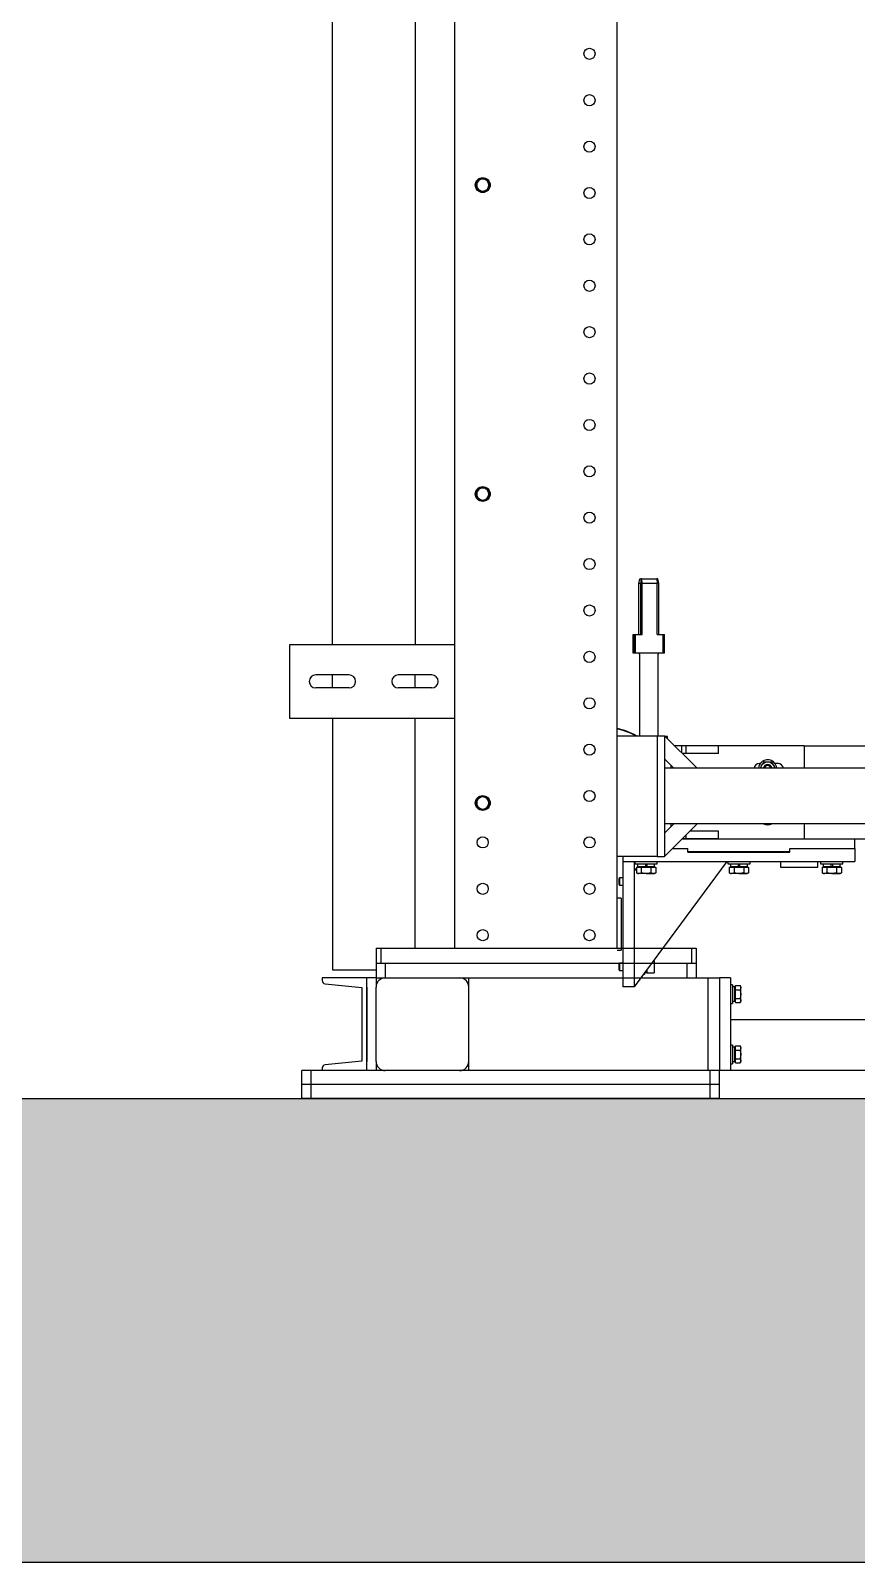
# Model space of a CAD drawing. Header units: millimetres. Extents: x 2509 to 128734, y 2492 to 91667.
# Drawn here: x 115130 to 116020, y 39794 to 41445 of the extents above; entities that cross this region are included whole.
import ezdxf

# ---------------------------------------------------------------- set-up
doc = ezdxf.new("R2010")
doc.units = ezdxf.units.MM
doc.layers.add('SR-提升机', color=7, linetype='Continuous')
doc.layers.add('SR-货物', color=7, linetype='Continuous', lineweight=35)

# ---------------------------------------------------------------- blocks, each defined once
blk = doc.blocks.new('三代车提升机底框正视图')
at = {"layer": 'SR-提升机'}
for p, q in [((-1233, 459.5), (-1233, 2120)), ((-1144, 2120), (-1144, 459.5)), ((-1101, 132), (-1101, 1976)), ((-926, 132), (-926, 1976)), ((-1071, 962), (-1074.2, 960.1)), ((-1064.5, 958.3), (-1067.8, 960.1)), ((-1077.5, 950.7), (-1074.2, 948.9)), ((-1071, 947), (-1067.8, 948.9)), ((-1071, 629), (-1074.2, 627.1)), ((-1077.5, 617.7), (-1074.2, 615.9)), ((-1071, 614), (-1067.8, 615.9)), ((-1064.5, 625.3), (-1067.8, 627.1)), ((-902.7, 525), (-901.8, 530)), ((-901.8, 530), (-900.6, 530)), ((-900.5, 530), (-900.8, 525)), ((-899.5, 530), (-900.5, 530)), ((-899.2, 525), (-899.5, 530)), ((-899.5, 530), (-883.5, 530)), ((-883.5, 530), (-883.2, 525)), ((-882.2, 530), (-883.5, 530)), ((-881.3, 525), (-882.2, 530)), ((-902.7, 470), (-902.7, 525)), ((-900.8, 525), (-902.7, 525)), ((-900.8, 470), (-900.8, 525)), ((-899.2, 470), (-899.2, 525)), ((-883.2, 525), (-899.2, 525)), ((-883.2, 470), (-883.2, 525)), ((-881.3, 470), (-881.3, 525)), ((-908.8, 450), (-908.8, 470)), ((-908.8, 470), (-907.5, 470)), ((-907.5, 450), (-907.5, 470)), ((-907.5, 470), (-906.4, 470)), ((-906.4, 450), (-906.4, 470)), ((-906.4, 470), (-899.2, 470)), ((-883.2, 470), (-876.5, 470)), ((-876.5, 450), (-876.5, 470)), ((-876.5, 470), (-875.2, 470)), ((-875.2, 450), (-875.2, 470)), ((-1279, 379.5), (-1279, 459.5)), ((-1279, 459.5), (-1101, 459.5)), ((-907.5, 450), (-908.8, 450)), ((-906.4, 450), (-907.5, 450)), ((-876.5, 450), (-906.4, 450)), ((-902, 449), (-902, 361)), ((-882, 361), (-882, 449)), ((-875.2, 450), (-876.5, 450)), ((-1215, 426.5), (-1251, 426.5)), ((-1233, 412.5), (-1233, 426.5)), ((-1126, 426.5), (-1162, 426.5)), ((-1144, 412.5), (-1144, 426.5)), ((-1215, 412.5), (-1251, 412.5)), ((-1126, 412.5), (-1162, 412.5)), ((-1101, 379.5), (-1279, 379.5)), ((-1233, 379.5), (-1233, 108.5)), ((-1144, 132), (-1144, 379.5)), ((-926, 361), (-883, 361)), ((-883, 361), (-875, 361)), ((-883, 361), (-883, 231)), ((-840, 326), (-875, 361)), ((-875, 361), (-875, 231)), ((-872, 360), (-874, 360)), ((-872, 358), (-872, 360)), ((-856.8, 350), (-864, 350)), ((-851.8, 350), (-856.8, 350)), ((-856.8, 350), (-856.8, 342.7)), ((-851.8, 342), (-851.8, 350)), ((-816.8, 350), (-851.8, 350)), ((-816.8, 342), (-816.8, 350)), ((-724.8, 350), (-816.8, 350)), ((-724.8, 350), (-724.8, 326)), ((-724.8, 350), (724.8, 350)), ((-875, 336), (-865, 326)), ((-851.8, 342), (-856, 342)), ((-816.8, 342), (-851.8, 342)), ((-772, 331), (-772.8, 331)), ((-764, 332.6), (-768.4, 332.6)), ((-759.6, 332.6), (-764, 332.6)), ((-757.4, 328.8), (-759.6, 332.6)), ((-752.8, 331), (-756, 331)), ((875, 326), (-875, 326)), ((-867.8, 326), (-867.8, 328.7)), ((-770.6, 328.8), (-772.2, 326)), ((-755.8, 326), (-757.4, 328.8)), ((-1077.5, 284.7), (-1074.2, 282.9)), ((-1071, 296), (-1074.2, 294.1)), ((-1071, 281), (-1067.8, 282.9)), ((-1064.5, 292.3), (-1067.8, 294.1)), ((-865, 266), (-875, 256)), ((-875, 231), (-840, 266)), ((875, 266), (-875, 266)), ((-867.8, 263.3), (-867.8, 266)), ((-724.8, 266), (-724.8, 250)), ((-851.8, 250), (-856, 250)), ((-856, 250), (724.8, 250)), ((-851.8, 250), (-851.8, 254.3)), ((-816.8, 250), (-851.8, 250)), ((-816.8, 258), (-848, 258)), ((-816.8, 250), (-816.8, 258)), ((-816.8, 250), (-724.8, 250)), ((-670, 239.5), (-670, 250)), ((-866.5, 239.5), (-850, 239.5)), ((-850, 235.5), (-850, 239.5)), ((-740, 236), (-850, 236)), ((-850, 235.5), (-740, 235.5)), ((-842.7, 235.5), (-841.7, 236)), ((-820, 235.5), (-820, 236)), ((-801, 236), (-801, 235.5)), ((-789, 235.5), (-789, 236)), ((-750, 236), (-750, 235.5)), ((-740, 235.5), (-740, 239.5)), ((-740, 239.5), (-670, 239.5)), ((-670, 239.5), (-670, 225.5)), ((-883, 231), (-926, 231)), ((-920, 231), (-920, 225.5)), ((-920, 225.5), (-920, 90.5)), ((-920, 225.5), (-670, 225.5)), ((-808, 225.5), (-908, 90.5)), ((-908, 225.5), (-908, 90.5)), ((-905.4, 218.1), (-908, 215.5)), ((-907, 225.5), (-907, 223)), ((-907, 223), (-883, 223)), ((-905, 219.3), (-905.4, 219.1)), ((-905.4, 219.1), (-905, 219.3)), ((-905.4, 219.1), (-905.4, 213.2)), ((-905, 219.3), (-902.8, 219.3)), ((-905, 219.3), (-905, 219.3)), ((-904.2, 223), (-904.2, 219.9)), ((-904.2, 219.9), (-895.8, 219.9)), ((-904, 219.5), (-904.2, 219.3)), ((-904, 219.9), (-904, 219.3)), ((-902.8, 219.3), (-900.6, 219.3)), ((-900.6, 219.3), (-900.2, 219.1)), ((-899.4, 219.3), (-900.6, 219.3)), ((-900.2, 219.1), (-899.4, 219.3)), ((-900.2, 219.1), (-900.2, 213.2)), ((-899.4, 219.3), (-895, 219.3)), ((-895.8, 223), (-895.8, 219.9)), ((-895.8, 219.9), (-894.2, 219.9)), ((-895, 219.3), (-890.6, 219.3)), ((-894.2, 223), (-894.2, 219.9)), ((-894.2, 219.9), (-885.8, 219.9)), ((-890.6, 219.3), (-889.8, 219.1)), ((-889.4, 219.3), (-890.6, 219.3)), ((-889.8, 219.1), (-889.4, 219.3)), ((-889.8, 219.1), (-889.8, 213.2)), ((-889.4, 219.3), (-887.2, 219.3)), ((-887.2, 219.3), (-885, 219.3)), ((-886, 219.3), (-886, 219.9)), ((-885.8, 219.9), (-885.8, 223)), ((-884.6, 219.1), (-885, 219.3)), ((-885, 219.3), (-884.6, 219.1)), ((-885, 219.3), (-885, 219.3)), ((-884.6, 219.1), (-884.6, 213.2)), ((-883, 231), (-875, 231)), ((-883, 223), (-883, 225.5)), ((-807, 225.5), (-807, 223)), ((-807, 223), (-783, 223)), ((-805, 219.3), (-805.4, 219.1)), ((-805.4, 219.1), (-805, 219.3)), ((-805.4, 219.1), (-805.4, 213.2)), ((-805, 219.3), (-802.8, 219.3)), ((-805, 219.3), (-805, 219.3)), ((-804.2, 223), (-804.2, 219.9)), ((-804.2, 219.9), (-795.8, 219.9)), ((-804, 219.9), (-804, 219.3)), ((-802.8, 219.3), (-800.6, 219.3)), ((-800.6, 219.3), (-800.2, 219.1)), ((-799.4, 219.3), (-800.6, 219.3)), ((-800.2, 219.1), (-799.4, 219.3)), ((-800.2, 219.1), (-800.2, 213.2)), ((-799.4, 219.3), (-795, 219.3)), ((-795.8, 223), (-795.8, 219.9)), ((-795.8, 219.9), (-794.2, 219.9)), ((-795, 219.3), (-790.6, 219.3)), ((-794.2, 223), (-794.2, 219.9)), ((-794.2, 219.9), (-785.8, 219.9)), ((-790.6, 219.3), (-789.8, 219.1)), ((-789.4, 219.3), (-790.6, 219.3)), ((-789.8, 219.1), (-789.4, 219.3)), ((-789.8, 219.1), (-789.8, 213.2)), ((-789.4, 219.3), (-787.2, 219.3)), ((-787.2, 219.3), (-785, 219.3)), ((-786, 219.3), (-786, 219.9)), ((-785.8, 219.9), (-785.8, 223)), ((-784.6, 219.1), (-785, 219.3)), ((-785, 219.3), (-784.6, 219.1)), ((-785, 219.3), (-785, 219.3)), ((-784.6, 219.1), (-784.6, 213.2)), ((-783, 223), (-783, 225.5)), ((-750, 225.5), (-750, 219.3)), ((-750, 219.3), (-710, 219.3)), ((-710, 219.3), (-710, 225.5)), ((-707, 225.5), (-707, 223)), ((-707, 223), (-683, 223)), ((-705, 219.3), (-705.4, 219.1)), ((-705.4, 219.1), (-705, 219.3)), ((-705.4, 219.1), (-705.4, 213.2)), ((-705, 219.3), (-702.8, 219.3)), ((-705, 219.3), (-705, 219.3)), ((-704.2, 223), (-704.2, 219.9)), ((-704.2, 219.9), (-695.8, 219.9)), ((-704, 219.9), (-704, 219.3)), ((-702.8, 219.3), (-700.6, 219.3)), ((-700.6, 219.3), (-700.2, 219.1)), ((-699.4, 219.3), (-700.6, 219.3)), ((-700.2, 219.1), (-699.4, 219.3)), ((-700.2, 219.1), (-700.2, 213.2)), ((-699.4, 219.3), (-695, 219.3)), ((-695.8, 223), (-695.8, 219.9)), ((-695.8, 219.9), (-694.2, 219.9)), ((-695, 219.3), (-690.6, 219.3)), ((-694.2, 223), (-694.2, 219.9)), ((-694.2, 219.9), (-685.8, 219.9)), ((-690.6, 219.3), (-689.8, 219.1)), ((-689.4, 219.3), (-690.6, 219.3)), ((-689.8, 219.1), (-689.4, 219.3)), ((-689.8, 219.1), (-689.8, 213.2)), ((-689.4, 219.3), (-687.2, 219.3)), ((-687.2, 219.3), (-685, 219.3)), ((-686, 219.3), (-686, 219.9)), ((-685.8, 219.9), (-685.8, 223)), ((-684.6, 219.1), (-685, 219.3)), ((-685, 219.3), (-684.6, 219.1)), ((-685, 219.3), (-685, 219.3)), ((-684.6, 219.1), (-684.6, 213.2)), ((-683, 223), (-683, 225.5)), ((-923.7, 208), (-924.3, 206.9)), ((-924.3, 206.9), (-924.3, 201)), ((-924.3, 201), (-923.7, 200)), ((-920, 208), (-923.7, 208)), ((-923.7, 208), (-923.7, 200)), ((-923.7, 200), (-920, 200)), ((-905.4, 213.2), (-904, 212.4)), ((-904, 212.4), (-902.8, 212.4)), ((-895, 212.4), (-902.8, 212.4)), ((-895, 212.4), (-887.2, 212.4)), ((-887.2, 212.4), (-886, 212.4)), ((-886, 212.4), (-884.6, 213.2)), ((-805.4, 213.2), (-804, 212.4)), ((-804, 212.4), (-802.8, 212.4)), ((-795, 212.4), (-802.8, 212.4)), ((-795, 212.4), (-787.2, 212.4)), ((-787.2, 212.4), (-786, 212.4)), ((-786, 212.4), (-784.6, 213.2)), ((-705.4, 213.2), (-704, 212.4)), ((-704, 212.4), (-702.8, 212.4)), ((-695, 212.4), (-702.8, 212.4)), ((-695, 212.4), (-687.2, 212.4)), ((-687.2, 212.4), (-686, 212.4)), ((-686, 212.4), (-684.6, 213.2)), ((-922, 186), (-926, 186)), ((-922, 186), (-922, 130)), ((-1186, 132), (-1186, 116)), ((-1186, 132), (-1181, 132)), ((-1186, 116), (-1186, 100)), ((-1186, 116), (-1181, 116)), ((-1181, 132), (-1181, 116)), ((-1181, 132), (-846, 132)), ((-1181, 116), (-846, 116)), ((-1176, 116), (-1176, 100)), ((-1176, 116), (-851, 116)), ((-926, 130), (-922, 130)), ((-923.7, 116), (-924.3, 115)), ((-920, 116), (-923.7, 116)), ((-923.7, 116), (-923.7, 112)), ((-886.4, 118.5), (-887.2, 118.5)), ((-886.3, 118.4), (-886.3, 105.6)), ((-851, 116), (-851, 100)), ((-846, 132), (-846, 116)), ((-846, 132), (-841, 132)), ((-846, 116), (-841, 116)), ((-841, 132), (-841, 116)), ((-841, 116), (-841, 100)), ((-1244, 100), (-1244, 97.1)), ((-1196, 100), (-1244, 100)), ((-1233, 108.5), (-1186, 108.5)), ((-1196, 0), (-1196, 100)), ((-1186, 100), (-1196, 100)), ((-1186, 100), (-1186, 90)), ((-1186, 100), (-1176, 100)), ((-1176, 100), (-1096, 100)), ((-1176, 100), (-851, 100)), ((-1086, 90), (-1086, 100)), ((-924.3, 115), (-924.3, 112)), ((-924.3, 112), (-924.3, 109.1)), ((-924.3, 109.1), (-923.7, 108)), ((-923.7, 112), (-923.7, 108)), ((-923.7, 108), (-920, 108)), ((-898, 104), (-896.8, 104)), ((-896.8, 104), (-896.8, 105.6)), ((-896.8, 104), (-896.4, 104.4)), ((-896.4, 104.4), (-896.4, 106.2)), ((-896.4, 105.9), (-894.3, 105.9)), ((-894.3, 105.9), (-896.4, 105.9)), ((-894.3, 109), (-894.3, 105.5)), ((-894.3, 105.5), (-886.4, 105.5)), ((-851, 100), (-841, 100)), ((-841, 100), (-828, 100)), ((-828, 100), (-816, 100)), ((-828, 90), (-828, 100)), ((-804, 100), (-816, 100)), ((-816, 100), (-816, 90)), ((-804, 100), (-804, 90)), ((-1240.8, 93.6), (-1201.3, 89.6)), ((-1201.3, 89.6), (-1201.3, 10.4)), ((-1196, 90), (-1196, 10)), ((-1186, 10), (-1186, 90)), ((-1086, 10), (-1086, 90)), ((-908, 90.5), (-920, 90.5)), ((-828, 10), (-828, 90)), ((-816, 90), (-816, 10)), ((-802, 92.5), (-804, 92.5)), ((-804, 90), (-804, 10)), ((-802, 92.5), (-802, 72.5)), ((-799.4, 90.2), (-802, 90.2)), ((-798.8, 90.5), (-799.4, 90.5)), ((-799.4, 82.5), (-799.4, 90.5)), ((-798.7, 91.7), (-798.8, 91.5)), ((-798.8, 91.5), (-798.7, 91.7)), ((-798.8, 89.4), (-798.8, 91.5)), ((-798.8, 91.5), (-798.8, 91.5)), ((-798.8, 87.3), (-798.8, 89.4)), ((-798.7, 87.1), (-798.8, 87.3)), ((-798.8, 87.3), (-798.8, 86.7)), ((-798.8, 86.7), (-798.7, 87.1)), ((-798.8, 82.5), (-798.8, 86.7)), ((-798.7, 91.7), (-793.7, 91.7)), ((-798.7, 87.1), (-793.7, 87.1)), ((-793, 90.5), (-793.7, 91.7)), ((-793, 89.4), (-793, 90.5)), ((-793, 82.5), (-793, 89.4)), ((-804, 72.5), (-802, 72.5)), ((-802, 74.8), (-799.4, 74.8)), ((-799.4, 74.5), (-799.4, 82.5)), ((-799.4, 74.5), (-798.8, 74.5)), ((-798.8, 78.3), (-798.8, 82.5)), ((-798.7, 77.9), (-798.8, 78.3)), ((-798.8, 78.3), (-798.8, 77.7)), ((-798.8, 77.7), (-798.7, 77.9)), ((-798.8, 75.6), (-798.8, 77.7)), ((-798.8, 73.5), (-798.8, 75.6)), ((-798.8, 73.5), (-798.7, 73.3)), ((-798.7, 73.3), (-798.8, 73.5)), ((-798.8, 73.5), (-798.8, 73.5)), ((-798.7, 77.9), (-793.7, 77.9)), ((-798.7, 73.3), (-793.7, 73.3)), ((-793.7, 73.3), (-793, 74.5)), ((-793, 75.6), (-793, 82.5)), ((-793, 74.5), (-793, 75.6)), ((-804, 55), (804, 55)), ((-802, 27.5), (-804, 27.5)), ((-802, 27.5), (-802, 7.5)), ((-799.4, 25.2), (-802, 25.2)), ((-798.8, 25.5), (-799.4, 25.5)), ((-799.4, 17.5), (-799.4, 25.5)), ((-799.4, 9.5), (-799.4, 17.5)), ((-798.7, 26.7), (-798.8, 26.5)), ((-798.8, 26.5), (-798.7, 26.7)), ((-798.8, 24.4), (-798.8, 26.5)), ((-798.8, 26.5), (-798.8, 26.5)), ((-798.8, 22.3), (-798.8, 24.4)), ((-798.8, 22.3), (-798.8, 21.7)), ((-798.7, 22.1), (-798.8, 22.3)), ((-798.8, 21.7), (-798.7, 22.1)), ((-798.8, 17.5), (-798.8, 21.7)), ((-798.8, 13.3), (-798.8, 17.5)), ((-798.7, 26.7), (-793.7, 26.7)), ((-798.7, 22.1), (-793.7, 22.1)), ((-793, 25.5), (-793.7, 26.7)), ((-793, 24.4), (-793, 25.5)), ((-793, 17.5), (-793, 24.4)), ((-793, 10.6), (-793, 17.5)), ((-1266, -15), (-1266, 0)), ((-1256, 0), (-1266, 0)), ((-1256, -15), (-1256, 0)), ((-826, 0), (-1256, 0)), ((-1244, 2.9), (-1244, 0)), ((-1201.3, 10.4), (-1240.8, 6.4)), ((-1186, 10), (-1186, 0)), ((-1086, 0), (-1086, 10)), ((-828, 0), (-828, 10)), ((-826, -15), (-826, 0)), ((-816, 0), (-826, 0)), ((-816, 10), (-816, 0)), ((-804, 0), (-816, 0)), ((-816, -15), (-816, 0)), ((-804, 10), (-804, 0)), ((-804, 7.5), (-802, 7.5)), ((804, 0), (-804, 0)), ((-802, 9.8), (-799.4, 9.8)), ((-799.4, 9.5), (-798.8, 9.5)), ((-798.7, 12.9), (-798.8, 13.3)), ((-798.8, 13.3), (-798.8, 12.7)), ((-798.8, 12.7), (-798.7, 12.9)), ((-798.8, 10.6), (-798.8, 12.7)), ((-798.8, 8.5), (-798.8, 10.6)), ((-798.8, 8.5), (-798.7, 8.3)), ((-798.7, 8.3), (-798.8, 8.5)), ((-798.8, 8.5), (-798.8, 8.5)), ((-798.7, 12.9), (-793.7, 12.9)), ((-798.7, 8.3), (-793.7, 8.3)), ((-793.7, 8.3), (-793, 9.5)), ((-793, 9.5), (-793, 10.6)), ((-1266, -30), (-1266, -15)), ((-1256, -15), (-1266, -15)), ((-1256, -30), (-1256, -15)), ((-826, -15), (-1256, -15)), ((-826, -30), (-826, -15)), ((-816, -15), (-826, -15)), ((-816, -30), (-816, -15)), ((-1256, -30), (-1266, -30)), ((-826, -30), (-1256, -30)), ((-816, -30), (-826, -30))]:
    blk.add_line(p, q, dxfattribs=at)
at = {"layer": 'SR-提升机', "flags": 128}
for points in [[(-771, 328.1), (-770.3, 329.4), (-770, 329.8)], [(-757.7, 329.4), (-757.5, 329.1), (-757, 328.1)], [(-838.3, 236), (-837.7, 235.7), (-837.3, 235.5)]]:
    blk.add_lwpolyline(points, dxfattribs=at)
at = {"layer": 'SR-提升机'}
for centre, radius in [((-956, 1096), 6), ((-956, 1046), 6), ((-956, 996), 6), ((-1071, 954.5), 8), ((-1071, 954.5), 7.6), ((-956, 946), 6), ((-956, 896), 6), ((-956, 846), 6), ((-956, 796), 6), ((-956, 746), 6), ((-956, 696), 6), ((-956, 646), 6), ((-1071, 621.5), 8), ((-1071, 621.5), 7.6), ((-956, 596), 6), ((-956, 546), 6), ((-956, 496), 6), ((-956, 446), 6), ((-956, 396), 6), ((-956, 346), 6), ((-956, 296), 6), ((-1071, 288.5), 8), ((-1071, 288.5), 7.6), ((-1071, 246), 6), ((-956, 246), 6), ((-1071, 196), 6), ((-956, 196), 6), ((-1071, 146), 6), ((-956, 146), 6)]:
    blk.add_circle(centre, radius, dxfattribs=at)
for centre, radius, start, end in [((-1071, 954.5), 6.5, 120, 180), ((-1071, 954.5), 6.5, 60, 120), ((-1071, 954.5), 6.5, 0, 60), ((-1071, 954.5), 6.5, 180, 240), ((-1071, 954.5), 6.5, 240, 300), ((-1071, 954.5), 6.5, 300, 0), ((-1071, 621.5), 6.5, 60, 120), ((-1071, 621.5), 6.5, 120, 180), ((-1071, 621.5), 6.5, 180, 240), ((-1071, 621.5), 6.5, 240, 300), ((-1071, 621.5), 6.5, 0, 60), ((-1071, 621.5), 6.5, 300, 0), ((-705.1, 505), 195.4, 176.5124, 183.5537), ((-1032.2, 507.1), 132.8, 359.0829, 4.4696), ((-1034.5, 502.9), 135.1, 355.6174, 0.8878), ((-903, 449), 1, 0, 90), ((-881, 449), 1, 90, 180), ((-1251, 419.5), 7, 90, 270), ((-1215, 419.5), 7, 270, 90), ((-1162, 419.5), 7, 90, 270), ((-1126, 419.5), 7, 270, 90), ((-939.8, 300), 70, 60.6131, 78.6718), ((-939.8, 300), 69.5, 61.3535, 78.5892), ((-772.8, 325), 6, 90, 170.4754), ((-764, 325), 10, 126.3063, 174.2608), ((-764, 325), 7.62, 90, 150), ((-764, 325), 10, 5.7392, 126.3063), ((-764, 325), 7.62, 30, 90), ((-752.8, 325), 6, 9.5246, 90), ((-764, 325), 7.62, 150, 172.4558), ((-764, 325), 5, 11.537, 168.463), ((-764, 325), 3.8, 15.2575, 164.7425), ((-764, 325), 7.62, 7.5442, 30), ((-1071, 288.5), 6.5, 120, 180), ((-1071, 288.5), 6.5, 180, 240), ((-1071, 288.5), 6.5, 60, 120), ((-1071, 288.5), 6.5, 240, 300), ((-1071, 288.5), 6.5, 0, 60), ((-1071, 288.5), 6.5, 300, 0), ((-764, 275), 10, 244.1581, 295.8419), ((-886.4, 118.4), 0.1, 0, 90), ((-1176, 90), 10, 90, 180), ((-1096, 90), 10, 0, 90), ((-886.4, 105.6), 0.1, 270, 0), ((-1240.5, 97.1), 3.5, 180, 264.2894), ((-1240.5, 2.9), 3.5, 95.7106, 180), ((-1176, 10), 10, 180, 270), ((-1096, 10), 10, 270, 0)]:
    blk.add_arc(centre, radius, start, end, dxfattribs=at)
for points, knots in [([(-1074.2, 960.1), (-1074.3, 960.1), (-1075.4, 959.5), (-1076.5, 958.8), (-1077.5, 958.3)], [0, 0, 0, 0, 0.070215, 1, 1, 1, 1]), ([(-1077.5, 958.3), (-1077.5, 957.3), (-1077.5, 956.1), (-1077.5, 954.8), (-1077.5, 954.5)], [0, 0, 0, 0, 0.7581486, 1, 1, 1, 1]), ([(-1067.8, 960.1), (-1067.8, 960.2), (-1068.9, 960.8), (-1070, 961.4), (-1071, 962)], [0, 0, 0, 0, 0.070215, 1, 1, 1, 1]), ([(-1064.5, 954.5), (-1064.5, 954.8), (-1064.5, 956.1), (-1064.5, 957.3), (-1064.5, 958.3)], [0, 0, 0, 0, 0.241851, 1, 1, 1, 1]), ([(-1077.5, 954.5), (-1077.5, 953.5), (-1077.5, 952.2), (-1077.5, 951), (-1077.5, 950.7)], [0, 0, 0, 0, 0.7762867, 1, 1, 1, 1]), ([(-1074.2, 948.9), (-1074.2, 948.8), (-1073.1, 948.2), (-1072, 947.6), (-1071, 947)], [0, 0, 0, 0, 0.070215, 1, 1, 1, 1]), ([(-1067.8, 948.9), (-1067.7, 948.9), (-1066.6, 949.5), (-1065.5, 950.2), (-1064.5, 950.7)], [0, 0, 0, 0, 0.070215, 1, 1, 1, 1]), ([(-1064.5, 950.7), (-1064.5, 951), (-1064.5, 952.2), (-1064.5, 953.5), (-1064.5, 954.5)], [0, 0, 0, 0, 0.2237133, 1, 1, 1, 1]), ([(-1067.8, 627.1), (-1067.8, 627.2), (-1068.9, 627.8), (-1070, 628.4), (-1071, 629)], [0, 0, 0, 0, 0.070215, 1, 1, 1, 1]), ([(-1074.2, 627.1), (-1074.3, 627.1), (-1075.4, 626.5), (-1076.5, 625.8), (-1077.5, 625.3)], [0, 0, 0, 0, 0.070215, 1, 1, 1, 1]), ([(-1077.5, 625.3), (-1077.5, 624.3), (-1077.5, 623.1), (-1077.5, 621.8), (-1077.5, 621.5)], [0, 0, 0, 0, 0.7581486, 1, 1, 1, 1]), ([(-1077.5, 621.5), (-1077.5, 620.5), (-1077.5, 619.2), (-1077.5, 618), (-1077.5, 617.7)], [0, 0, 0, 0, 0.7762867, 1, 1, 1, 1]), ([(-1074.2, 615.9), (-1074.2, 615.8), (-1073.1, 615.2), (-1072, 614.6), (-1071, 614)], [0, 0, 0, 0, 0.070215, 1, 1, 1, 1]), ([(-1067.8, 615.9), (-1067.7, 615.9), (-1066.6, 616.5), (-1065.5, 617.2), (-1064.5, 617.7)], [0, 0, 0, 0, 0.070215, 1, 1, 1, 1]), ([(-1064.5, 621.5), (-1064.5, 621.8), (-1064.5, 623.1), (-1064.5, 624.3), (-1064.5, 625.3)], [0, 0, 0, 0, 0.241851, 1, 1, 1, 1]), ([(-1064.5, 617.7), (-1064.5, 618), (-1064.5, 619.2), (-1064.5, 620.5), (-1064.5, 621.5)], [0, 0, 0, 0, 0.2237133, 1, 1, 1, 1]), ([(-899.8, 517.1), (-899.8, 517.1), (-899.8, 517.1), (-899.8, 517.1), (-899.8, 517)], [0, 0, 0, 0, 0.374252, 1, 1, 1, 1]), ([(-899.8, 493), (-899.8, 493), (-899.8, 492.9), (-899.8, 492.9), (-899.8, 492.9)], [0, 0, 0, 0, 0.074833, 1, 1, 1, 1]), ([(-768.4, 332.6), (-768.6, 332.3), (-769.3, 331.1), (-770, 329.8), (-770.6, 328.8)], [0, 0, 0, 0, 0.226965, 1, 1, 1, 1]), ([(-1074.2, 294.1), (-1074.3, 294.1), (-1075.4, 293.5), (-1076.5, 292.8), (-1077.5, 292.3)], [0, 0, 0, 0, 0.070215, 1, 1, 1, 1]), ([(-1077.5, 292.3), (-1077.5, 291.3), (-1077.5, 290.1), (-1077.5, 288.8), (-1077.5, 288.5)], [0, 0, 0, 0, 0.7581486, 1, 1, 1, 1]), ([(-1077.5, 288.5), (-1077.5, 287.5), (-1077.5, 286.2), (-1077.5, 285), (-1077.5, 284.7)], [0, 0, 0, 0, 0.7762867, 1, 1, 1, 1]), ([(-1074.2, 282.9), (-1074.2, 282.8), (-1073.1, 282.2), (-1072, 281.6), (-1071, 281)], [0, 0, 0, 0, 0.070215, 1, 1, 1, 1]), ([(-1067.8, 294.1), (-1067.8, 294.2), (-1068.9, 294.8), (-1070, 295.4), (-1071, 296)], [0, 0, 0, 0, 0.070215, 1, 1, 1, 1]), ([(-1067.8, 282.9), (-1067.7, 282.9), (-1066.6, 283.5), (-1065.5, 284.2), (-1064.5, 284.7)], [0, 0, 0, 0, 0.070215, 1, 1, 1, 1]), ([(-1064.5, 288.5), (-1064.5, 288.8), (-1064.5, 290.1), (-1064.5, 291.3), (-1064.5, 292.3)], [0, 0, 0, 0, 0.241851, 1, 1, 1, 1]), ([(-1064.5, 284.7), (-1064.5, 285), (-1064.5, 286.2), (-1064.5, 287.5), (-1064.5, 288.5)], [0, 0, 0, 0, 0.2237133, 1, 1, 1, 1]), ([(-902.8, 212.4), (-902.9, 212.4), (-903.3, 212.4), (-904.2, 212.6), (-905, 213), (-905.4, 213.2)], [0, 0, 0, 0, 0.07009, 0.5307844, 1, 1, 1, 1]), ([(-900.2, 213.2), (-900.6, 213), (-901.5, 212.5), (-902.4, 212.4), (-902.8, 212.4)], [0, 0, 0, 0, 0.495458, 1, 1, 1, 1]), ([(-895, 212.4), (-895.4, 212.4), (-897.1, 212.4), (-898.9, 212.9), (-900.2, 213.2)], [0, 0, 0, 0, 0.220364, 1, 1, 1, 1]), ([(-889.8, 213.2), (-890.1, 213.1), (-891.8, 212.6), (-893.6, 212.5), (-895, 212.4)], [0, 0, 0, 0, 0.196353, 1, 1, 1, 1]), ([(-887.2, 212.4), (-887.3, 212.4), (-887.7, 212.4), (-888.6, 212.6), (-889.4, 213), (-889.8, 213.2)], [0, 0, 0, 0, 0.07009, 0.530784, 1, 1, 1, 1]), ([(-884.6, 213.2), (-885, 213), (-885.9, 212.5), (-886.8, 212.4), (-887.2, 212.4)], [0, 0, 0, 0, 0.495458, 1, 1, 1, 1]), ([(-802.8, 212.4), (-802.9, 212.4), (-803.3, 212.4), (-804.2, 212.6), (-805, 213), (-805.4, 213.2)], [0, 0, 0, 0, 0.07009, 0.5307844, 1, 1, 1, 1]), ([(-800.2, 213.2), (-800.6, 213), (-801.5, 212.5), (-802.4, 212.4), (-802.8, 212.4)], [0, 0, 0, 0, 0.495458, 1, 1, 1, 1]), ([(-795, 212.4), (-795.4, 212.4), (-797.1, 212.4), (-798.9, 212.9), (-800.2, 213.2)], [0, 0, 0, 0, 0.220364, 1, 1, 1, 1]), ([(-789.8, 213.2), (-790.1, 213.1), (-791.8, 212.6), (-793.6, 212.5), (-795, 212.4)], [0, 0, 0, 0, 0.196353, 1, 1, 1, 1]), ([(-787.2, 212.4), (-787.3, 212.4), (-787.7, 212.4), (-788.6, 212.6), (-789.4, 213), (-789.8, 213.2)], [0, 0, 0, 0, 0.07009, 0.530784, 1, 1, 1, 1]), ([(-784.6, 213.2), (-785, 213), (-785.9, 212.5), (-786.8, 212.4), (-787.2, 212.4)], [0, 0, 0, 0, 0.495458, 1, 1, 1, 1]), ([(-702.8, 212.4), (-702.9, 212.4), (-703.3, 212.4), (-704.2, 212.6), (-705, 213), (-705.4, 213.2)], [0, 0, 0, 0, 0.07009, 0.5307844, 1, 1, 1, 1]), ([(-700.2, 213.2), (-700.6, 213), (-701.5, 212.5), (-702.4, 212.4), (-702.8, 212.4)], [0, 0, 0, 0, 0.495458, 1, 1, 1, 1]), ([(-695, 212.4), (-695.4, 212.4), (-697.1, 212.4), (-698.9, 212.9), (-700.2, 213.2)], [0, 0, 0, 0, 0.220364, 1, 1, 1, 1]), ([(-689.8, 213.2), (-690.1, 213.1), (-691.8, 212.6), (-693.6, 212.5), (-695, 212.4)], [0, 0, 0, 0, 0.196353, 1, 1, 1, 1]), ([(-687.2, 212.4), (-687.3, 212.4), (-687.7, 212.4), (-688.6, 212.6), (-689.4, 213), (-689.8, 213.2)], [0, 0, 0, 0, 0.07009, 0.530784, 1, 1, 1, 1]), ([(-684.6, 213.2), (-685, 213), (-685.9, 212.5), (-686.8, 212.4), (-687.2, 212.4)], [0, 0, 0, 0, 0.495458, 1, 1, 1, 1]), ([(-793.7, 91.7), (-793.5, 91.4), (-793.1, 90.6), (-793, 89.8), (-793, 89.4)], [0, 0, 0, 0, 0.495458, 1, 1, 1, 1]), ([(-793, 89.4), (-793, 89.4), (-793, 89), (-793.2, 88.2), (-793.5, 87.5), (-793.7, 87.1)], [0, 0, 0, 0, 0.070086, 0.530782, 1, 1, 1, 1]), ([(-793.7, 87.1), (-793.4, 85.9), (-793, 84.4), (-793, 82.8), (-793, 82.5)], [0, 0, 0, 0, 0.785622, 1, 1, 1, 1]), ([(-793, 82.5), (-793.1, 81.2), (-793.2, 79.7), (-793.6, 78.2), (-793.7, 77.9)], [0, 0, 0, 0, 0.811304, 1, 1, 1, 1]), ([(-793.7, 77.9), (-793.5, 77.5), (-793.1, 76.7), (-793, 76), (-793, 75.6)], [0, 0, 0, 0, 0.495458, 1, 1, 1, 1]), ([(-793, 75.6), (-793, 75.5), (-793, 75.1), (-793.2, 74.3), (-793.5, 73.6), (-793.7, 73.3)], [0, 0, 0, 0, 0.070086, 0.530782, 1, 1, 1, 1]), ([(-793.7, 26.7), (-793.5, 26.4), (-793.1, 25.6), (-793, 24.8), (-793, 24.4)], [0, 0, 0, 0, 0.495458, 1, 1, 1, 1]), ([(-793, 24.4), (-793, 24.4), (-793, 24), (-793.2, 23.2), (-793.5, 22.5), (-793.7, 22.1)], [0, 0, 0, 0, 0.070086, 0.530782, 1, 1, 1, 1]), ([(-793.7, 22.1), (-793.4, 20.9), (-793, 19.4), (-793, 17.8), (-793, 17.5)], [0, 0, 0, 0, 0.785622, 1, 1, 1, 1]), ([(-793, 17.5), (-793.1, 16.2), (-793.2, 14.7), (-793.6, 13.2), (-793.7, 12.9)], [0, 0, 0, 0, 0.811304, 1, 1, 1, 1]), ([(-793.7, 12.9), (-793.5, 12.5), (-793.1, 11.7), (-793, 11), (-793, 10.6)], [0, 0, 0, 0, 0.495458, 1, 1, 1, 1]), ([(-793, 10.6), (-793, 10.5), (-793, 10.1), (-793.2, 9.3), (-793.5, 8.6), (-793.7, 8.3)], [0, 0, 0, 0, 0.070086, 0.530782, 1, 1, 1, 1])]:
    blk.add_open_spline(points, degree=3, knots=knots, dxfattribs=at)

msp = doc.modelspace()

# ---------------------------------------------------------------- hatches: boundary and pattern name
h = msp.add_hatch()
h.set_pattern_fill('SACNCR', color=8, scale=500, style=0)
h.set_pattern_definition([(45, (-431557.918, -131149.5), (-33.1456304, 33.1456304), []), (45, (-431524.77, -131149.5), (-33.1456304, 33.1456304), [0, -46.875])])
h.paths.add_polyline_path([(111221.043, 40293.947), (118601.409, 40293.947), (118601.409, 39793.947), (111221.043, 39793.947)])

# ---------------------------------------------------------------- linework, layer by layer
msp.add_lwpolyline([(111221.043, 40293.947), (118601.409, 40293.947), (118601.409, 39793.947), (111221.043, 39793.947)], close=True)

# ---------------------------------------------------------------- block references
at = {"layer": 'SR-货物'}
msp.add_blockref('三代车提升机底框正视图', (116688.649, 40323.947), dxfattribs=at)

doc.saveas('drawing.dxf')
